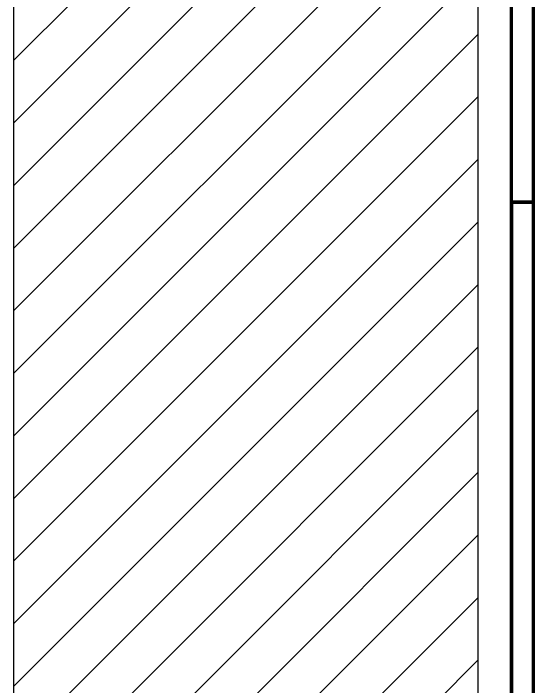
# Model space of a CAD drawing. Header units: inches. Extents: x 2 to 32666, y -5537 to 22.
# Drawn here: x 22115.3 to 22193.6, y -4023.1 to -3921.8 of the extents above; entities that cross this region are included whole.
import ezdxf

# ---------------------------------------------------------------- set-up
doc = ezdxf.new("R2010")
doc.units = ezdxf.units.IN
doc.header["$MEASUREMENT"] = 0
for name, color, linetype in [('2', 2, 'Continuous'), ('9', 9, 'Continuous'), ('DIM', 8, 'Continuous')]:
    doc.layers.add(name, color=color, linetype=linetype)

msp = doc.modelspace()

# ---------------------------------------------------------------- hatches: boundary and pattern name
at = {"layer": 'DIM'}
h = msp.add_hatch(dxfattribs=at)
h.set_pattern_fill('ANSI31', color=256, scale=53.333333)
h.set_pattern_definition([(45, (-4228.086, 1387.2966), (-4.7140452, 4.7140452), [])])
h.paths.add_polyline_path([(22115.2872, -4066.9148), (22185.2872, -4066.9148), (22185.2872, -3883.5341), (22115.2872, -3883.5341)])

# ---------------------------------------------------------------- linework, layer by layer
at = {"layer": '2', "lineweight": 100}
for p, q in [((22190.2872, -4066.9148), (22190.2872, -3759.3488)), ((22190.2872, -3950.2008), (22190.2872, -3878.3669)), ((22193.6205, -3950.2008), (22193.6205, -3878.3669)), ((22190.2872, -3950.2008), (22193.6205, -3950.2008)), ((22193.6205, -3950.2008), (22190.2872, -3950.2008)), ((22190.2872, -3950.2008), (22190.2872, -4066.9148)), ((22193.6205, -4066.9148), (22193.6205, -3950.2008))]:
    msp.add_line(p, q, dxfattribs=at)
at = {"layer": '9'}
msp.add_lwpolyline([(22115.2872, -4066.9148), (22185.2872, -4066.9148), (22185.2872, -3883.5341), (22115.2872, -3883.5341)], close=True, dxfattribs=at)

doc.saveas('drawing.dxf')
